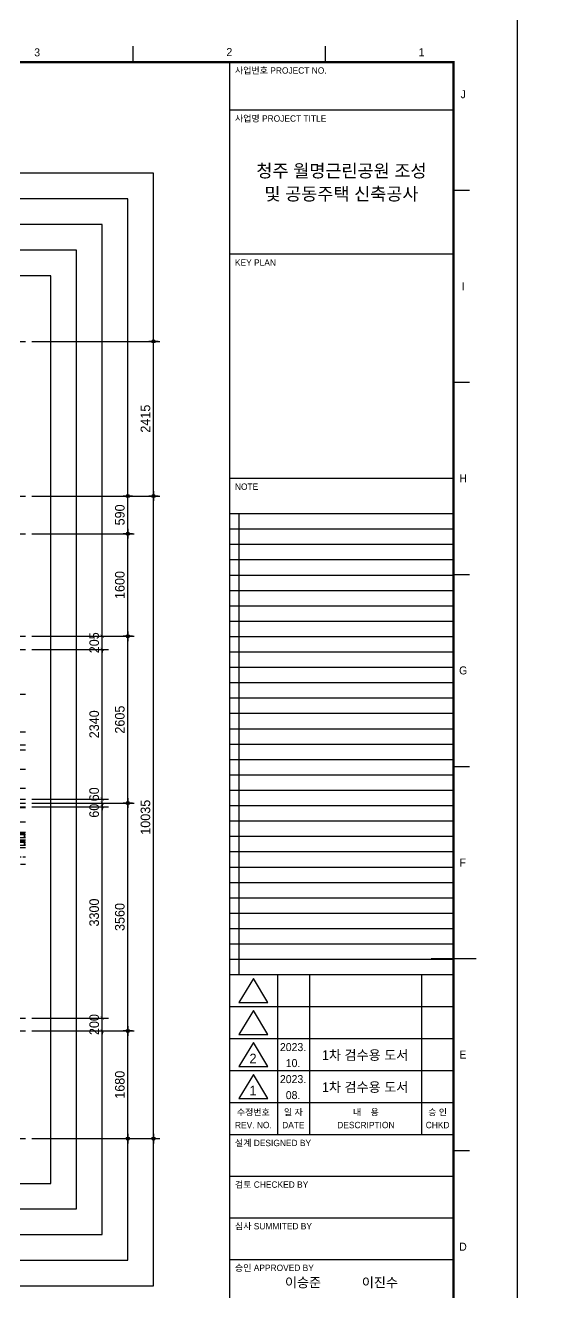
# Model space of a CAD drawing. Header units: millimetres. Extents: x -24416 to 92204, y -190080 to 23760.
# Drawn here: x 34366 to 42581, y -121048 to -101255 of the extents above; entities that cross this region are included whole.
import ezdxf
from ezdxf.enums import TextEntityAlignment as Align
from ezdxf.xclip import XClip

# ---------------------------------------------------------------- set-up
doc = ezdxf.new("R2010")
doc.units = ezdxf.units.MM
doc.header["$LTSCALE"] = 50
doc.header["$XCLIPFRAME"] = 0
for name, pattern in [('AUDIT_D_220706163347-0', [0]), ('CEN', [62, 60, -1, 0, -1]), ('H', [1.3, 0.8, -0.5]), ('HID', [2.5, 1.5, -1])]:
    doc.linetypes.add(name, pattern=pattern)
doc.layers.get('defpoints').update_dxf_attribs({"color": 139})
for name, color, linetype in [('AA-BORD-FORM', 7, 'Continuous'), ('AA-BORD-TEXT', 3, 'Continuous'), ('AA-XXXX-DIMS', 7, 'Continuous'), ('CEN_CON', 1, 'CEN'), ('CEN_WALL', 12, 'CEN'), ('dan1', 7, 'HID'), ('DIM', 7, 'AUDIT_D_220706163347-0'), ('ELE3_CON', 7, 'Continuous'), ('ELE4', 4, 'Continuous'), ('sheet-안양진흥$0$AA-BORD-TEXT', 3, 'Continuous'), ('WIN', 4, 'Continuous'), ('바닥타일', 8, 'Continuous'), ('실명박스', 7, 'AUDIT_D_220706163347-0'), ('커튼박스', 6, 'Continuous')]:
    doc.layers.add(name, color=color, linetype=linetype)
for name, color, linetype, plot in [('AA-XXXX-MC', 153, 'AUDIT_D_220706163347-0', False), ('Defpoint', 135, 'Continuous', False), ('MC', 135, 'Continuous', False)]:
    doc.layers.add(name, color=color, linetype=linetype, plot=plot)
doc.styles.add('HAUD01', font='Dotum.ttf')
doc.styles.add('sheet-안양진흥$0$HAUD01', font='Dotum.ttf')
doc.styles.add('맑은고딕', font='malgun.ttf', dxfattribs={"width": 0.9})
doc.dimstyles.new('DIM-50', dxfattribs={"dimscale": 50, "dimtxt": 3, "dimasz": 1, "dimexe": 2, "dimexo": 2, "dimgap": 1, "dimtad": 1, "dimdec": 0, "dimzin": 0, "dimdsep": 46, "dimtxsty": '맑은고딕', "dimblk1": 'DIMDOT', "dimblk2": 'DIMDOT', "dimsah": 1, "dimcen": 0.09, "dimdle": 2, "dimclrd": 7, "dimclre": 7, "dimclrt": 3, "dimadec": 0, "dimazin": 0, "dimtfac": 1, "dimtdec": 0, "dimtix": 1, "dimtmove": 2, "dimatfit": 3, "dimldrblk": 'DIMDOT', "dimfxl": 1, "dimtolj": 1, "dimtzin": 0, "dimarcsym": 0})
doc.dimstyles.new('MCDIM-50', dxfattribs={"dimscale": 50, "dimtxt": 3, "dimasz": 1, "dimexe": 2, "dimexo": 2, "dimgap": 1, "dimtad": 1, "dimdec": 0, "dimzin": 0, "dimdsep": 46, "dimtxsty": '맑은고딕', "dimblk1": 'ARCHTICK', "dimblk2": 'ARCHTICK', "dimsah": 1, "dimcen": 0.09, "dimdle": 2, "dimclrd": 7, "dimclre": 7, "dimclrt": 3, "dimadec": 0, "dimazin": 0, "dimtfac": 1, "dimtdec": 0, "dimtix": 1, "dimtmove": 2, "dimatfit": 3, "dimldrblk": 'ARCHTICK', "dimfxl": 1, "dimtolj": 1, "dimtzin": 0, "dimarcsym": 0})

# ---------------------------------------------------------------- blocks, each defined once
blk = doc.blocks.new('XR-FORM 청주월명')
at = {"layer": 'AA-BORD-FORM', "color": 2}
for p, q in [((721, 577), (721, 582)), ((781, 577), (781, 582)), ((751, 577), (751, 17)), ((821, 537), (826, 537)), ((821, 477), (826, 477)), ((821, 417), (826, 417)), ((821, 357), (826, 357)), ((814, 297), (828, 297)), ((821, 237), (826, 237))]:
    blk.add_line(p, q, dxfattribs=at)
at = {"layer": 'AA-BORD-FORM', "color": 3}
for p, q in [((821, 562), (751, 562)), ((821, 517), (751, 517)), ((821, 447), (751, 447)), ((751, 292), (821, 292)), ((766, 292), (766, 282)), ((776, 292), (776, 282)), ((811, 292), (811, 282)), ((751, 282), (821, 282)), ((766, 282), (766, 272)), ((776, 282), (776, 272)), ((811, 282), (811, 272)), ((751, 272), (821, 272)), ((766, 272), (766, 262)), ((776, 272), (776, 262)), ((811, 272), (811, 262)), ((751, 262), (821, 262)), ((766, 262), (766, 252)), ((776, 262), (776, 252)), ((811, 262), (811, 252)), ((751, 252), (821, 252)), ((766, 252), (766, 242)), ((776, 252), (776, 242)), ((811, 252), (811, 242)), ((751, 242), (821, 242)), ((751, 229), (821, 229)), ((751, 216), (821, 216)), ((751, 203), (821, 203))]:
    blk.add_line(p, q, dxfattribs=at)
at = {"layer": 'AA-BORD-FORM', "color": 1}
blk.add_lwpolyline([(0, 0), (841, 0), (841, 594), (0, 594)], close=True, dxfattribs=at)
at = {"layer": 'AA-BORD-FORM', "color": 2, "const_width": 0.682}
blk.add_lwpolyline([(21, 17), (21, 577), (821, 577), (821, 17)], close=True, dxfattribs=at)
at = {"layer": 'AA-BORD-FORM', "color": 7}
for points in [[(763, 283.24), (758.5, 290.74), (754, 283.24)], [(763, 273.24), (758.5, 280.74), (754, 273.24)], [(763, 263.24), (758.5, 270.74), (754, 263.24)], [(763, 253.24), (758.5, 260.74), (754, 253.24)], [(763, 253.24), (758.5, 260.74), (754, 253.24)]]:
    blk.add_lwpolyline(points, close=True, dxfattribs=at)
at = {"layer": 'defpoints'}
for p, q in [((751, 436), (821, 436)), ((754, 436), (754, 292)), ((751, 431.2), (821, 431.2)), ((751, 426.4), (821, 426.4)), ((751, 421.6), (821, 421.6)), ((751, 416.8), (821, 416.8)), ((751, 412), (821, 412)), ((751, 407.2), (821, 407.2)), ((751, 402.4), (821, 402.4)), ((751, 397.6), (821, 397.6)), ((751, 392.8), (821, 392.8)), ((751, 388), (821, 388)), ((751, 383.2), (821, 383.2)), ((751, 378.4), (821, 378.4)), ((751, 373.6), (821, 373.6)), ((751, 368.8), (821, 368.8)), ((751, 364), (821, 364)), ((751, 359.2), (821, 359.2)), ((751, 354.4), (821, 354.4)), ((751, 349.6), (821, 349.6)), ((751, 344.8), (821, 344.8)), ((751, 340), (821, 340)), ((751, 335.2), (821, 335.2)), ((751, 330.4), (821, 330.4)), ((751, 325.6), (821, 325.6)), ((751, 320.8), (821, 320.8)), ((751, 316), (821, 316)), ((751, 311.2), (821, 311.2)), ((751, 306.4), (821, 306.4)), ((751, 301.6), (821, 301.6)), ((751, 296.8), (821, 296.8))]:
    blk.add_line(p, q, dxfattribs=at)
at = {"layer": 'AA-BORD-TEXT', "color": 7, "style": 'HAUD01'}
for s, p in [('3', (691, 580.06)), ('2', (751, 580.16)), ('1', (811, 580.12)), ('J', (824, 567)), ('I', (824, 507)), ('H', (824, 447)), ('G', (824, 387)), ('F', (823.89, 327)), ('E', (823.89, 267)), ('D', (823.93, 207))]:
    blk.add_text(s, height=2.5, dxfattribs=at).set_placement(p, align=Align.MIDDLE_CENTER)
at = {"layer": 'AA-BORD-TEXT', "color": 3, "style": 'HAUD01'}
for s, p in [('사업번호 PROJECT NO.', (752.75, 573.4)), ('사업명 PROJECT TITLE', (752.75, 558.4)), ('KEY PLAN', (752.75, 513.4)), ('NOTE', (752.75, 443.4)), ('설계 DESIGNED BY', (752.75, 238.4)), ('검토 CHECKED BY', (752.75, 225.4)), ('심사 SUMMITED BY', (752.75, 212.4)), ('승인 APPROVED BY', (752.75, 199.4))]:
    blk.add_text(s, height=2, rotation=360, dxfattribs=at).set_placement(p)
for s, height, rotation, p in [('청주 월명근린공원 조성', 4, 360, (786, 543.05)), ('및 공동주택 신축공사', 4, 0, (786, 535.85)), ('수정번호', 2, 360, (758.5, 249)), ('일 자', 2, 360, (770.98, 249)), ('내    용', 2, 360, (793.62, 249)), ('승 인', 2, 360, (816.02, 249)), ('REV. NO.', 2, 360, (758.5, 245)), ('DATE', 2, 360, (770.98, 245)), ('DESCRIPTION', 2, 360, (793.62, 245)), ('CHKD', 2, 360, (816.02, 245)), ('이승준', 3, 0, (774, 195.82)), ('이진수', 3, 0, (798, 195.82))]:
    blk.add_text(s, height=height, rotation=rotation, dxfattribs=at).set_placement(p, align=Align.MIDDLE_CENTER)
at = {"layer": 'sheet-안양진흥$0$AA-BORD-TEXT', "style": 'sheet-안양진흥$0$HAUD01'}
for s, height, p in [('2023.', 2.5, (770.89, 269.35)), ('2', 3, (758.39, 265.79)), ('10.', 2.5, (770.89, 264.35)), ('1차 검수용 도서', 3, (793.39, 266.85)), ('2023.', 2.5, (770.89, 259.35)), ('1차 검수용 도서', 3, (793.39, 256.85)), ('1', 3, (758.39, 255.79)), ('08.', 2.5, (770.89, 254.35))]:
    blk.add_text(s, height=height, dxfattribs=at).set_placement(p, align=Align.MIDDLE_CENTER)
blk = doc.blocks.new('WIN_이중창_1000')
at = {"layer": 'Defpoint'}
for p, q in [((-15, 240), (-15, 0)), ((985, 240), (985, 0))]:
    blk.add_line(p, q, dxfattribs=at)
at = {"layer": 'WIN', "color": 8}
for p, q in [((942, 240), (28, 240)), ((897, 237), (505, 237)), ((897, 202), (505, 202)), ((930, 158), (40, 158)), ((930, 120), (40, 120)), ((930, 38), (40, 38)), ((930, 0), (40, 0)), ((465, 196), (73, 196)), ((465, 161), (73, 161)), ((465, 76), (73, 76)), ((465, 41), (73, 41)), ((897, 117), (505, 117)), ((897, 82), (505, 82))]:
    blk.add_line(p, q, dxfattribs=at)
at = {"layer": 'WIN'}
blk.add_line((485, -100), (485, 340), dxfattribs=at)
for points in [[(40, 158), (28, 158), (28, 240), (0, 240), (0, 120), (40, 120), (40, 158)], [(505, 216), (505, 202), (465, 202), (465, 237), (505, 237), (505, 222)], [(904, 222), (904, 216), (498, 216), (498, 222), (904, 222)], [(897, 216), (897, 202), (937, 202), (937, 237), (897, 237), (897, 222)], [(930, 158), (942, 158), (942, 240), (970, 240), (970, 120), (930, 120), (930, 158)], [(40, 38), (28, 38), (28, 120), (0, 120), (0, 0), (40, 0), (40, 38)], [(73, 175), (73, 161), (33, 161), (33, 196), (73, 196), (73, 181)], [(73, 55), (73, 41), (33, 41), (33, 76), (73, 76), (73, 61)], [(472, 181), (472, 175), (66, 175), (66, 181), (472, 181)], [(472, 61), (472, 55), (66, 55), (66, 61), (472, 61)], [(465, 175), (465, 161), (505, 161), (505, 196), (465, 196), (465, 181)], [(505, 96), (505, 82), (465, 82), (465, 117), (505, 117), (505, 102)], [(465, 55), (465, 41), (505, 41), (505, 76), (465, 76), (465, 61)], [(904, 102), (904, 96), (498, 96), (498, 102), (904, 102)], [(897, 96), (897, 82), (937, 82), (937, 117), (897, 117), (897, 102)], [(930, 38), (942, 38), (942, 120), (970, 120), (970, 0), (930, 0), (930, 38)]]:
    blk.add_lwpolyline(points, dxfattribs=at)
blk = doc.blocks.new('U-121B(기본)1', base_point=(-58207, -129496))
at = {"layer": '바닥타일'}
h = blk.add_hatch(dxfattribs=at)
h.set_pattern_fill('_USER', color=256, scale=300, double=1, pattern_type=0)
h.set_pattern_definition([(0, (-288337.16, -168071.24), (0, 300), []), (90, (-288337.16, -168071.24), (-300, 2e-14), [])])
h.paths.add_polyline_path([(-82647, -120251), (-82647, -121456), (-80707, -121456), (-80707, -121466), (-78417, -121466), (-78417, -121016), (-74687, -121016), (-74687, -119661), (-78187, -119661), (-78187, -120546), (-78657, -120546), (-78657, -119661), (-80597, -119661), (-80597, -120251)])
at = {"layer": 'CEN_CON'}
for p, q in [((-83377, -119461), (-73537, -119461)), ((-83377, -120051), (-80038, -120051))]:
    blk.add_line(p, q, dxfattribs=at)
at = {"layer": 'CEN_WALL'}
blk.add_line((-83377, -121651), (-80607, -121651), dxfattribs=at)
at = {"layer": 'dan1'}
blk.add_line((-82827, -122116), (-79027, -122116), dxfattribs=at)
at = {"layer": 'ELE3_CON'}
for p, q in [((-82247, -120051), (-81247, -120051)), ((-82247, -120251), (-81247, -120251))]:
    blk.add_line(p, q, dxfattribs=at)
at = {"layer": 'ELE4'}
blk.add_line((-82227, -121456), (-81267, -121456), dxfattribs=at)
at = {"layer": 'MC'}
blk.add_line((-83377, -121856), (-80607, -121856), dxfattribs=at)
at = {"layer": '커튼박스', "linetype": 'H'}
blk.add_line((-81262, -122006), (-82232, -122006), dxfattribs=at)
at = {"layer": 'WIN', "xscale": -1}
blk.add_blockref('WIN_이중창_1000', (-81262, -121856), dxfattribs=at)
blk = doc.blocks.new('A$C415C5DAF')
at = {"layer": 'AA-XXXX-MC'}
for p, q in [((20985, -129378), (21881, -129378)), ((21285, -131718), (21881, -131718)), ((21285, -131838), (21881, -131838)), ((21255, -135138), (21881, -135138))]:
    blk.add_line(p, q, dxfattribs=at)
at = {"layer": 'CEN_CON'}
for p, q in [((11795, -124568), (21881, -124568)), ((21285, -126983), (21881, -126983)), ((20985, -127573), (21881, -127573)), ((20985, -129173), (21881, -129173)), ((21285, -131778), (21881, -131778)), ((21255, -135338), (21881, -135338)), ((21285, -137018), (21881, -137018))]:
    blk.add_line(p, q, dxfattribs=at)
blk = doc.blocks.new('DIMDOT')
at = {"layer": 'AA-XXXX-DIMS'}
for p, q in [((-1.5, 0), (1.5, 0)), ((0, -1.5), (0, 1.5))]:
    blk.add_line(p, q, dxfattribs=at)
for radius in [0.5, 0.25]:
    blk.add_circle((0, 0), radius, dxfattribs=at)
blk = doc.blocks.new('*D794')
at = {"layer": 'defpoints', "color": 0, "transparency": 16777216}
for p in [(37453, -140721), (39053, -140721), (37453, -142401)]:
    blk.add_point(p, dxfattribs=at)
at = {"layer": 'DIM', "color": 7, "lineweight": -2, "transparency": 16777216}
for p, q in [((37553, -140721), (39153, -140721)), ((39053, -142351), (39053, -140771)), ((37553, -142401), (39153, -142401))]:
    blk.add_line(p, q, dxfattribs=at)
at = {"layer": 'DIM', "color": 7, "lineweight": -2, "transparency": 16777216, "xscale": 50, "yscale": 50, "zscale": 50}
for p, rotation in [((39053, -140721), 90), ((39053, -142401), 270)]:
    blk.add_blockref('DIMDOT', p, dxfattribs=dict(at, rotation=rotation))
at = {"layer": 'DIM', "color": 3, "transparency": 16777216, "insert": (38928, -141561), "char_height": 150, "attachment_point": 5, "rotation": 90, "style": 'HAUD01'}
blk.add_mtext('\\A1;1680', dxfattribs=at)
blk = doc.blocks.new('*D795')
at = {"layer": 'defpoints', "color": 0, "transparency": 16777216}
for p in [(37453, -137161), (39053, -137161), (37453, -140721)]:
    blk.add_point(p, dxfattribs=at)
at = {"layer": 'DIM', "color": 7, "lineweight": -2, "transparency": 16777216}
for p, q in [((37553, -137161), (39153, -137161)), ((39053, -140671), (39053, -137211)), ((37553, -140721), (39153, -140721))]:
    blk.add_line(p, q, dxfattribs=at)
at = {"layer": 'DIM', "color": 7, "lineweight": -2, "transparency": 16777216, "xscale": 50, "yscale": 50, "zscale": 50}
for p, rotation in [((39053, -137161), 90), ((39053, -140721), 270)]:
    blk.add_blockref('DIMDOT', p, dxfattribs=dict(at, rotation=rotation))
at = {"layer": 'DIM', "color": 3, "transparency": 16777216, "insert": (38928, -138941), "char_height": 150, "attachment_point": 5, "rotation": 90, "style": 'HAUD01'}
blk.add_mtext('\\A1;3560', dxfattribs=at)
blk = doc.blocks.new('*D796')
at = {"layer": 'defpoints', "color": 0, "transparency": 16777216}
for p in [(37453, -134556), (39053, -134556), (37453, -137161)]:
    blk.add_point(p, dxfattribs=at)
at = {"layer": 'DIM', "color": 7, "lineweight": -2, "transparency": 16777216}
for p, q in [((37553, -134556), (39153, -134556)), ((39053, -137111), (39053, -134606)), ((37553, -137161), (39153, -137161))]:
    blk.add_line(p, q, dxfattribs=at)
at = {"layer": 'DIM', "color": 7, "lineweight": -2, "transparency": 16777216, "xscale": 50, "yscale": 50, "zscale": 50}
for p, rotation in [((39053, -134556), 90), ((39053, -137161), 270)]:
    blk.add_blockref('DIMDOT', p, dxfattribs=dict(at, rotation=rotation))
at = {"layer": 'DIM', "color": 3, "transparency": 16777216, "insert": (38928, -135858), "char_height": 150, "attachment_point": 5, "rotation": 90, "style": 'HAUD01'}
blk.add_mtext('\\A1;2605', dxfattribs=at)
blk = doc.blocks.new('*D797')
at = {"layer": 'defpoints', "color": 0, "transparency": 16777216}
for p in [(37453, -132956), (39053, -132956), (37453, -134556)]:
    blk.add_point(p, dxfattribs=at)
at = {"layer": 'DIM', "color": 7, "lineweight": -2, "transparency": 16777216}
for p, q in [((37553, -132956), (39153, -132956)), ((39053, -134506), (39053, -133006)), ((37553, -134556), (39153, -134556))]:
    blk.add_line(p, q, dxfattribs=at)
at = {"layer": 'DIM', "color": 7, "lineweight": -2, "transparency": 16777216, "xscale": 50, "yscale": 50, "zscale": 50}
for p, rotation in [((39053, -132956), 90), ((39053, -134556), 270)]:
    blk.add_blockref('DIMDOT', p, dxfattribs=dict(at, rotation=rotation))
at = {"layer": 'DIM', "color": 3, "transparency": 16777216, "insert": (38928, -133756), "char_height": 150, "attachment_point": 5, "rotation": 90, "style": 'HAUD01'}
blk.add_mtext('\\A1;1600', dxfattribs=at)
blk = doc.blocks.new('*D798')
at = {"layer": 'defpoints', "color": 0, "transparency": 16777216}
for p in [(37453, -132366), (39053, -132366), (37453, -132956)]:
    blk.add_point(p, dxfattribs=at)
at = {"layer": 'DIM', "color": 7, "lineweight": -2, "transparency": 16777216}
for p, q in [((37553, -132366), (39153, -132366)), ((39053, -132906), (39053, -132416)), ((37553, -132956), (39153, -132956))]:
    blk.add_line(p, q, dxfattribs=at)
at = {"layer": 'DIM', "color": 7, "lineweight": -2, "transparency": 16777216, "xscale": 50, "yscale": 50, "zscale": 50}
for p, rotation in [((39053, -132366), 90), ((39053, -132956), 270)]:
    blk.add_blockref('DIMDOT', p, dxfattribs=dict(at, rotation=rotation))
at = {"layer": 'DIM', "color": 3, "transparency": 16777216, "insert": (38928, -132661), "char_height": 150, "attachment_point": 5, "rotation": 90, "style": 'HAUD01'}
blk.add_mtext('\\A1;590', dxfattribs=at)
blk = doc.blocks.new('*D799')
at = {"layer": 'defpoints', "color": 0, "transparency": 16777216}
for p in [(37453, -129951), (39453, -129951), (37453, -132366)]:
    blk.add_point(p, dxfattribs=at)
at = {"layer": 'DIM', "color": 7, "lineweight": -2, "transparency": 16777216}
for p, q in [((37553, -129951), (39553, -129951)), ((39453, -132316), (39453, -130001)), ((37553, -132366), (39553, -132366))]:
    blk.add_line(p, q, dxfattribs=at)
at = {"layer": 'DIM', "color": 7, "lineweight": -2, "transparency": 16777216, "xscale": 50, "yscale": 50, "zscale": 50}
for p, rotation in [((39453, -129951), 90), ((39453, -132366), 270)]:
    blk.add_blockref('DIMDOT', p, dxfattribs=dict(at, rotation=rotation))
at = {"layer": 'DIM', "color": 3, "transparency": 16777216, "insert": (39328, -131158), "char_height": 150, "attachment_point": 5, "rotation": 90, "style": 'HAUD01'}
blk.add_mtext('\\A1;2415', dxfattribs=at)
blk = doc.blocks.new('*D800')
at = {"layer": 'defpoints', "color": 0, "transparency": 16777216}
for p in [(37453, -132366), (39453, -132366), (37453, -142401)]:
    blk.add_point(p, dxfattribs=at)
at = {"layer": 'DIM', "color": 7, "lineweight": -2, "transparency": 16777216}
for p, q in [((37553, -132366), (39553, -132366)), ((39453, -142351), (39453, -132416)), ((37553, -142401), (39553, -142401))]:
    blk.add_line(p, q, dxfattribs=at)
at = {"layer": 'DIM', "color": 7, "lineweight": -2, "transparency": 16777216, "xscale": 50, "yscale": 50, "zscale": 50}
for p, rotation in [((39453, -132366), 90), ((39453, -142401), 270)]:
    blk.add_blockref('DIMDOT', p, dxfattribs=dict(at, rotation=rotation))
at = {"layer": 'DIM', "color": 3, "transparency": 16777216, "insert": (39328, -137383), "char_height": 150, "attachment_point": 5, "rotation": 90, "style": 'HAUD01'}
blk.add_mtext('\\A1;10035', dxfattribs=at)
blk = doc.blocks.new('_ArchTick')
at = {"color": 0, "linetype": 'ByBlock', "const_width": 0.15}
blk.add_lwpolyline([(-0.5, -0.5), (0.5, 0.5)], dxfattribs=at)
blk = doc.blocks.new('*D801')
at = {"layer": 'defpoints', "color": 0, "linetype": 'ByBlock', "transparency": 16777216}
for p in [(37453, -140521), (38653, -140521), (37453, -140721)]:
    blk.add_point(p, dxfattribs=at)
at = {"layer": 'DIM', "color": 7, "linetype": 'ByBlock', "lineweight": -2, "transparency": 16777216}
for p, q in [((37553, -140521), (38753, -140521)), ((38653, -140521), (38653, -140471)), ((38653, -140721), (38653, -140521)), ((37553, -140721), (38753, -140721)), ((38653, -140721), (38653, -140771))]:
    blk.add_line(p, q, dxfattribs=at)
at = {"layer": 'DIM', "color": 7, "linetype": 'ByBlock', "lineweight": -2, "transparency": 16777216, "xscale": 50, "yscale": 50, "zscale": 50}
for p, rotation in [((38653, -140521), 270), ((38653, -140721), 90)]:
    blk.add_blockref('_ArchTick', p, dxfattribs=dict(at, rotation=rotation))
at = {"layer": 'DIM', "color": 3, "linetype": 'ByBlock', "transparency": 16777216, "insert": (38528, -140621), "char_height": 150, "attachment_point": 5, "rotation": 90, "style": 'HAUD01'}
blk.add_mtext('\\A1;200', dxfattribs=at)
blk = doc.blocks.new('*D802')
at = {"layer": 'defpoints', "color": 0, "linetype": 'ByBlock', "transparency": 16777216}
for p in [(37453, -137221), (38653, -137221), (37453, -140521)]:
    blk.add_point(p, dxfattribs=at)
at = {"layer": 'DIM', "color": 7, "linetype": 'ByBlock', "lineweight": -2, "transparency": 16777216}
for p, q in [((38653, -140621), (38653, -137121)), ((37553, -137221), (38753, -137221)), ((37553, -140521), (38753, -140521))]:
    blk.add_line(p, q, dxfattribs=at)
at = {"layer": 'DIM', "color": 7, "linetype": 'ByBlock', "lineweight": -2, "transparency": 16777216, "xscale": 50, "yscale": 50, "zscale": 50}
for p, rotation in [((38653, -137221), 90), ((38653, -140521), 270)]:
    blk.add_blockref('_ArchTick', p, dxfattribs=dict(at, rotation=rotation))
at = {"layer": 'DIM', "color": 3, "linetype": 'ByBlock', "transparency": 16777216, "insert": (38528, -138871), "char_height": 150, "attachment_point": 5, "rotation": 90, "style": 'HAUD01'}
blk.add_mtext('\\A1;3300', dxfattribs=at)
blk = doc.blocks.new('*D803')
at = {"layer": 'defpoints', "color": 0, "linetype": 'ByBlock', "transparency": 16777216}
for p in [(37453, -137161), (38653, -137161), (37453, -137221)]:
    blk.add_point(p, dxfattribs=at)
at = {"layer": 'DIM', "color": 7, "linetype": 'ByBlock', "lineweight": -2, "transparency": 16777216}
for p, q in [((37553, -137161), (38753, -137161)), ((38653, -137161), (38653, -137111)), ((38653, -137221), (38653, -137161)), ((37553, -137221), (38753, -137221)), ((38653, -137221), (38653, -137271))]:
    blk.add_line(p, q, dxfattribs=at)
at = {"layer": 'DIM', "color": 7, "linetype": 'ByBlock', "lineweight": -2, "transparency": 16777216, "xscale": 50, "yscale": 50, "zscale": 50}
for p, rotation in [((38653, -137161), 270), ((38653, -137221), 90)]:
    blk.add_blockref('_ArchTick', p, dxfattribs=dict(at, rotation=rotation))
at = {"layer": 'DIM', "color": 3, "linetype": 'ByBlock', "transparency": 16777216, "insert": (38527, -137281), "char_height": 150, "attachment_point": 5, "rotation": 90, "style": 'HAUD01'}
blk.add_mtext('\\A1;60', dxfattribs=at)
blk = doc.blocks.new('*D804')
at = {"layer": 'defpoints', "color": 0, "linetype": 'ByBlock', "transparency": 16777216}
for p in [(37453, -137101), (37453, -137161), (38653, -137101)]:
    blk.add_point(p, dxfattribs=at)
at = {"layer": 'DIM', "color": 7, "linetype": 'ByBlock', "lineweight": -2, "transparency": 16777216}
for p, q in [((37553, -137101), (38753, -137101)), ((37553, -137161), (38753, -137161)), ((38653, -137101), (38653, -137051)), ((38653, -137161), (38653, -137101)), ((38653, -137161), (38653, -137211))]:
    blk.add_line(p, q, dxfattribs=at)
at = {"layer": 'DIM', "color": 7, "linetype": 'ByBlock', "lineweight": -2, "transparency": 16777216, "xscale": 50, "yscale": 50, "zscale": 50}
for p, rotation in [((38653, -137101), 270), ((38653, -137161), 90)]:
    blk.add_blockref('_ArchTick', p, dxfattribs=dict(at, rotation=rotation))
at = {"layer": 'DIM', "color": 3, "linetype": 'ByBlock', "transparency": 16777216, "insert": (38527, -137025), "char_height": 150, "attachment_point": 5, "rotation": 90, "style": 'HAUD01'}
blk.add_mtext('\\A1;60', dxfattribs=at)
blk = doc.blocks.new('*D805')
at = {"layer": 'defpoints', "color": 0, "linetype": 'ByBlock', "transparency": 16777216}
for p in [(37453, -134761), (38653, -134761), (37453, -137101)]:
    blk.add_point(p, dxfattribs=at)
at = {"layer": 'DIM', "color": 7, "linetype": 'ByBlock', "lineweight": -2, "transparency": 16777216}
for p, q in [((37553, -134761), (38753, -134761)), ((38653, -137201), (38653, -134661)), ((37553, -137101), (38753, -137101))]:
    blk.add_line(p, q, dxfattribs=at)
at = {"layer": 'DIM', "color": 7, "linetype": 'ByBlock', "lineweight": -2, "transparency": 16777216, "xscale": 50, "yscale": 50, "zscale": 50}
for p, rotation in [((38653, -134761), 90), ((38653, -137101), 270)]:
    blk.add_blockref('_ArchTick', p, dxfattribs=dict(at, rotation=rotation))
at = {"layer": 'DIM', "color": 3, "linetype": 'ByBlock', "transparency": 16777216, "insert": (38528, -135931), "char_height": 150, "attachment_point": 5, "rotation": 90, "style": 'HAUD01'}
blk.add_mtext('\\A1;2340', dxfattribs=at)
blk = doc.blocks.new('*D806')
at = {"layer": 'defpoints', "color": 0, "linetype": 'ByBlock', "transparency": 16777216}
for p in [(37453, -134556), (38653, -134556), (37453, -134761)]:
    blk.add_point(p, dxfattribs=at)
at = {"layer": 'DIM', "color": 7, "linetype": 'ByBlock', "lineweight": -2, "transparency": 16777216}
for p, q in [((37553, -134556), (38753, -134556)), ((38653, -134556), (38653, -134506)), ((38653, -134761), (38653, -134556)), ((37553, -134761), (38753, -134761)), ((38653, -134761), (38653, -134811))]:
    blk.add_line(p, q, dxfattribs=at)
at = {"layer": 'DIM', "color": 7, "linetype": 'ByBlock', "lineweight": -2, "transparency": 16777216, "xscale": 50, "yscale": 50, "zscale": 50}
for p, rotation in [((38653, -134556), 270), ((38653, -134761), 90)]:
    blk.add_blockref('_ArchTick', p, dxfattribs=dict(at, rotation=rotation))
at = {"layer": 'DIM', "color": 3, "linetype": 'ByBlock', "transparency": 16777216, "insert": (38528, -134658), "char_height": 150, "attachment_point": 5, "rotation": 90, "style": 'HAUD01'}
blk.add_mtext('\\A1;205', dxfattribs=at)
blk = doc.blocks.new('DIM-1108')
at = {"layer": 'DIM'}
for base, p1, p2, override, picture, middle in [((39452.9, -129950.7), (37452.9, -132365.7), (37452.9, -129950.7), {"dimtxsty": 'HAUD01'}, '*D799', (39327.8, -131158.2)), ((39052.9, -132365.7), (37452.9, -132955.7), (37452.9, -132365.7), {"dimscale": 50, "dimtxsty": 'HAUD01'}, '*D798', (38927.8, -132660.7)), ((39452.9, -132365.7), (37452.9, -142400.7), (37452.9, -132365.7), {"dimscale": 50, "dimtxsty": 'HAUD01'}, '*D800', (39327.8, -137383.2)), ((39052.9, -132955.7), (37452.9, -134555.7), (37452.9, -132955.7), {"dimscale": 50, "dimtxsty": 'HAUD01'}, '*D797', (38927.8, -133755.7)), ((39052.9, -134555.7), (37452.9, -137160.7), (37452.9, -134555.7), {"dimscale": 50, "dimtxsty": 'HAUD01'}, '*D796', (38927.8, -135858.2)), ((39052.9, -137160.7), (37452.9, -140720.7), (37452.9, -137160.7), {"dimscale": 50, "dimtxsty": 'HAUD01'}, '*D795', (38927.8, -138940.7)), ((39052.9, -140720.7), (37452.9, -142400.7), (37452.9, -140720.7), {"dimscale": 50, "dimtxsty": 'HAUD01'}, '*D794', (38927.8, -141560.7))]:
    dim = blk.add_linear_dim(base=base, p1=p1, p2=p2, angle=270, dimstyle='DIM-50', override=override, dxfattribs=at)
    dim.commit()
    dim.dimension.update_dxf_attribs({"geometry": picture, "text_midpoint": middle})
at = {"layer": 'DIM', "linetype": 'ByBlock'}
for base, p1, p2, picture, middle in [((38652.9, -134555.7), (37452.9, -134760.7), (37452.9, -134555.7), '*D806', (38527.8, -134658.2)), ((38652.9, -134760.7), (37452.9, -137100.7), (37452.9, -134760.7), '*D805', (38527.8, -135930.7)), ((38652.9, -137220.7), (37452.9, -140520.7), (37452.9, -137220.7), '*D802', (38527.8, -138870.7)), ((38652.9, -140520.7), (37452.9, -140720.7), (37452.9, -140520.7), '*D801', (38527.8, -140620.7))]:
    dim = blk.add_linear_dim(base=base, p1=p1, p2=p2, angle=270, dimstyle='MCDIM-50', override={"dimtxsty": 'HAUD01'}, dxfattribs=at)
    dim.commit()
    dim.dimension.update_dxf_attribs({"geometry": picture, "text_midpoint": middle})
for base, p1, p2, picture, middle in [((38652.9, -137100.7), (37452.9, -137160.7), (37452.9, -137100.7), '*D804', (38526.7, -137024.6)), ((38652.9, -137160.7), (37452.9, -137220.7), (37452.9, -137160.7), '*D803', (38526.7, -137280.8))]:
    dim = blk.add_linear_dim(base=base, p1=p1, p2=p2, angle=270, dimstyle='MCDIM-50', override={"dimtxsty": 'HAUD01'}, dxfattribs=at)
    dim.commit()
    dim.dimension.update_dxf_attribs({"geometry": picture, "text_midpoint": middle, "dimtype": 128})

msp = doc.modelspace()

# ---------------------------------------------------------------- linework, layer by layer
at = {"layer": 'defpoints'}
for points in [[(36366, -103566), (2501, -103566), (2501, -120941), (36366, -120941)], [(35966, -103966), (2901, -103966), (2901, -120541), (35966, -120541)], [(35566, -104366), (3301, -104366), (3301, -120141), (35566, -120141)], [(35166, -104766), (3701, -104766), (3701, -119741), (35166, -119741)], [(34766, -105166), (4101, -105166), (4101, -119341), (34766, -119341)]]:
    msp.add_lwpolyline(points, close=True, dxfattribs=at)

# ---------------------------------------------------------------- block references
msp.add_blockref('DIM-1108', (-3087, 23760))
at = {"xscale": 50, "yscale": 50, "zscale": 50}
msp.add_blockref('XR-FORM 청주월명', (0, -130680), dxfattribs=at)
ref = msp.add_blockref('U-121B(기본)1', (57911, -121736))
XClip(ref).set_block_clipping_path([(-111616.9138503033, -126700.852294269), (-81751.3515025216, -113325.8522942689)])
at = {"layer": '실명박스'}
msp.add_blockref('A$C415C5DAF', (12485, 18377), dxfattribs=at)

doc.saveas('drawing.dxf')
